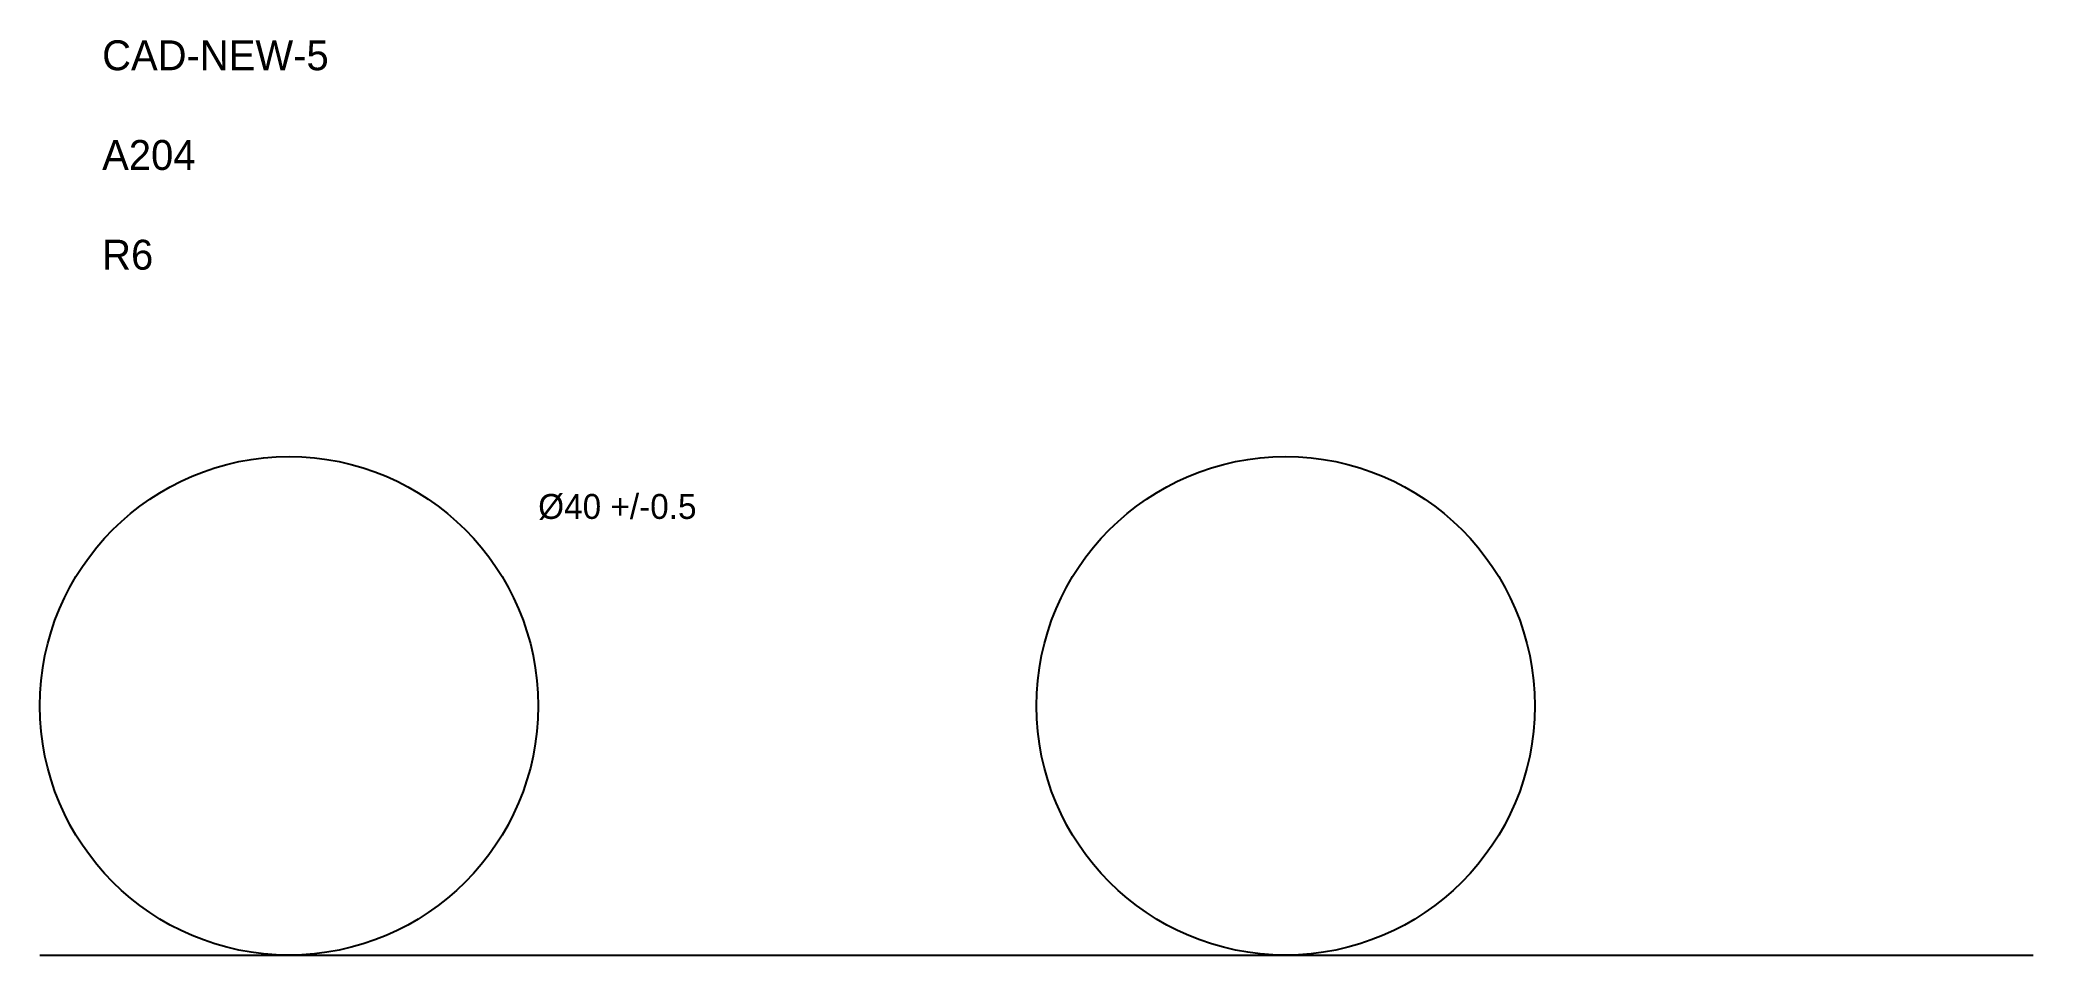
# Model space of a CAD drawing. Extents: x -100 to 60, y 0 to 73.
import ezdxf

# ---------------------------------------------------------------- set-up
doc = ezdxf.new("R2010")
doc.units = 0
for name, color, linetype in [('DM_DIAMETER', 7, 'Continuous'), ('DM_DRAWING_ID', 7, 'Continuous'), ('DM_PART_ID', 7, 'Continuous'), ('DM_REVISION', 7, 'Continuous'), ('GEOMETRY', 7, 'Continuous')]:
    doc.layers.add(name, color=color, linetype=linetype)

msp = doc.modelspace()

# ---------------------------------------------------------------- linework, layer by layer
at = {"layer": 'GEOMETRY'}
msp.add_line((-100, 0), (60, 0), dxfattribs=at)
for centre in [(-80, 20), (0, 20)]:
    msp.add_circle(centre, 20, dxfattribs=at)

# ---------------------------------------------------------------- texts
at = {"layer": 'DM_DIAMETER'}
msp.add_text('%%c40 +/-0.5', height=2, dxfattribs=at).set_placement((-60, 35))
at = {"layer": 'DM_DRAWING_ID'}
msp.add_text('CAD-NEW-5', height=2.4, dxfattribs=at).set_placement((-95, 71))
at = {"layer": 'DM_PART_ID'}
msp.add_text('A204', height=2.4, dxfattribs=at).set_placement((-95, 63))
at = {"layer": 'DM_REVISION'}
msp.add_text('R6', height=2.4, dxfattribs=at).set_placement((-95, 55))

doc.saveas('drawing.dxf')
